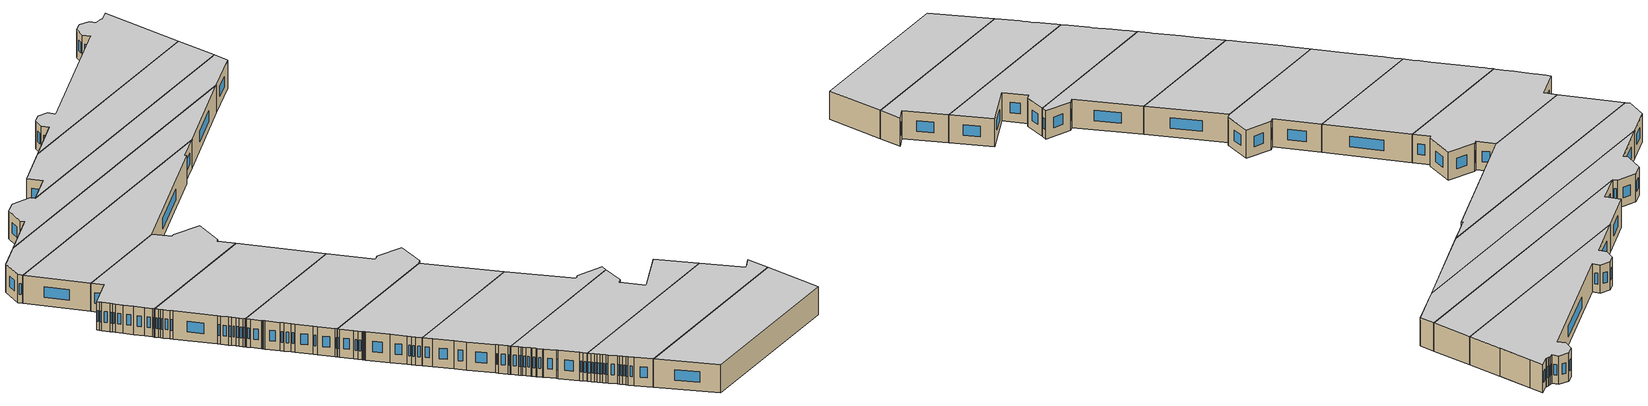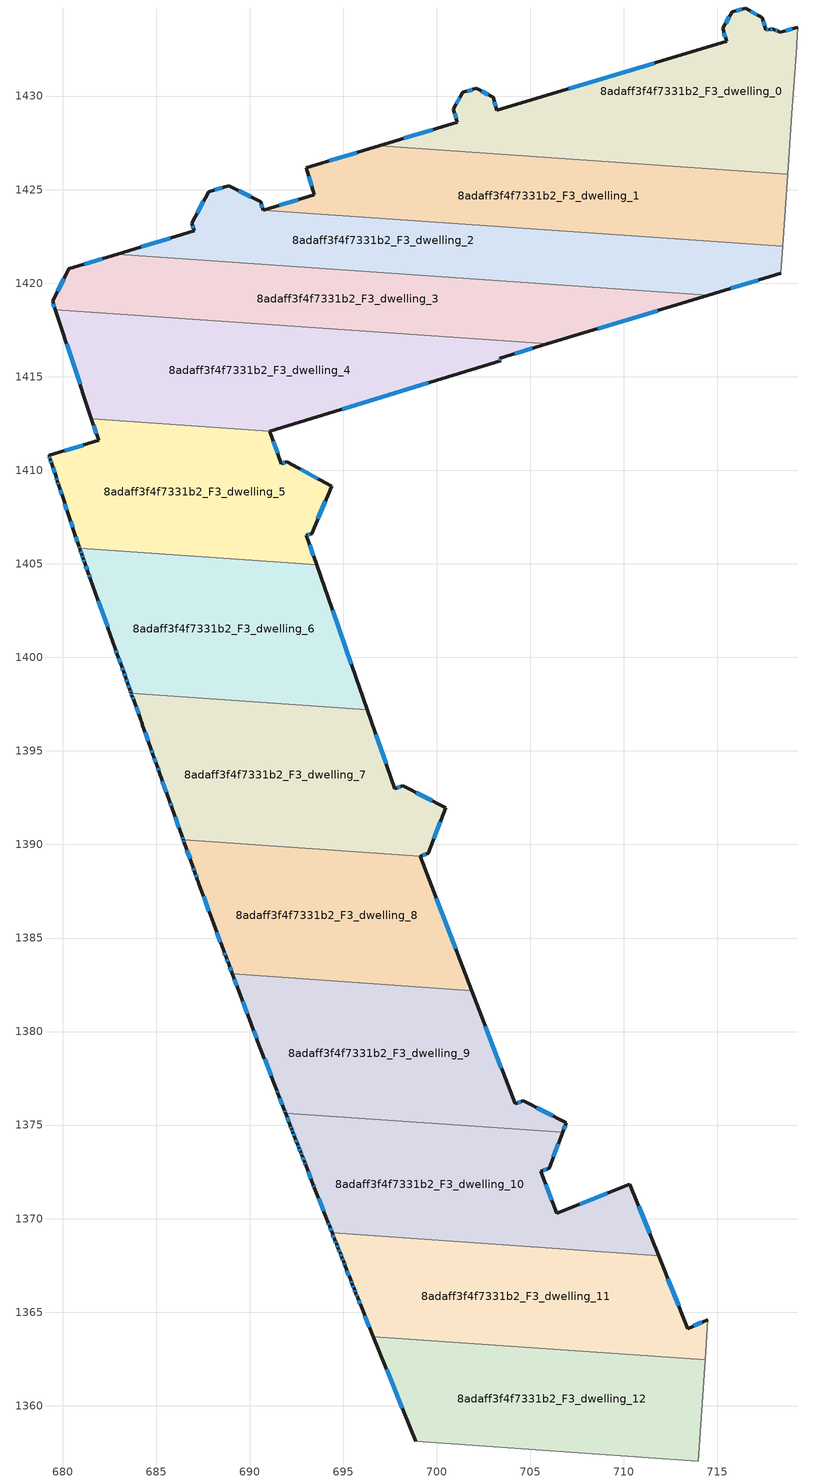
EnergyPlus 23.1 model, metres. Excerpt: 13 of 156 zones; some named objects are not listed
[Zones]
8adaff3f4f7331b2_F3_dwelling_0
 floor to 8adaff3f4f7331b2_F2_dwelling_0 (EU_floor_Construction): 719.31,1433.68 718.76,1425.82 696.94,1427.34 701.1,1428.6 700.89,1429.3 701.4,1430.2 702.12,1430.41 703.03,1429.93 703.21,1429.23 715.49,1432.92 715.28,1433.62 715.79,1434.51 716.52,1434.71 717.39,1434.19 717.58,1433.54 717.8,1433.58 717.99,1433.56 718.04,1433.55 718.27,1433.46 718.36,1433.4 z9
 wall outside (EU_wall_Construction): 719.31,1433.68 718.36,1433.4 718.27,1433.46 718.04,1433.55 717.99,1433.56 717.8,1433.58 717.58,1433.54 717.39,1434.19 716.52,1434.71 715.79,1434.51 715.28,1433.62 715.49,1432.92 703.21,1429.23 703.03,1429.93 702.12,1430.41 701.4,1430.2 700.89,1429.3 701.1,1428.6 696.94,1427.34 z9:12
 wall to 8adaff3f4f7331b2_F3_dwelling_1 (EU_wall_Construction): 696.94,1427.34 718.76,1425.82 z9:12
 wall to 8adaff3f4f7331b2_F3_dwelling_19 (EU_wall_Construction): 718.76,1425.82 718.99,1429.07 z9:12
 wall to 8adaff3f4f7331b2_F3_dwelling_17 (EU_wall_Construction): 719.21,1432.26 719.31,1433.68 z9:12
 wall to 8adaff3f4f7331b2_F3_dwelling_18 (EU_wall_Construction): 718.99,1429.07 719.21,1432.26 z9:12
 window (EU_Window_Construction): 701.9,1430.34 701.63,1430.26 / 702.75,1430.08 702.41,1430.26 / 703.15,1429.45 703.09,1429.71 / 711.64,1431.76 707.06,1430.39 / 715.34,1433.4 715.42,1433.14 / 715.63,1434.23 715.44,1433.9 / 716.29,1434.65 716.02,1434.57 / 717.12,1434.35 716.79,1434.55 / 717.52,1433.75 717.45,1433.99 / 717.73,1433.57 717.65,1433.55 / 717.93,1433.56 717.86,1433.57 / 718.2,1433.49 718.11,1433.52 / 719.01,1433.59 718.66,1433.49 / 699.8,1428.21 698.24,1427.74 / 700.95,1429.08 701.03,1428.82 / 701.24,1429.92 701.05,1429.58 z9.94:11.06
 ceiling to 8adaff3f4f7331b2_F4_dwelling_0 (EU_floor_Construction): 718.76,1425.82 719.31,1433.68 718.36,1433.4 718.27,1433.46 718.04,1433.55 717.99,1433.56 717.8,1433.58 717.58,1433.54 717.39,1434.19 716.52,1434.71 715.79,1434.51 715.28,1433.62 715.49,1432.92 703.21,1429.23 703.03,1429.93 702.12,1430.41 701.4,1430.2 700.89,1429.3 701.1,1428.6 696.94,1427.34 z12
8adaff3f4f7331b2_F3_dwelling_1
 floor to 8adaff3f4f7331b2_F2_dwelling_1 (EU_floor_Construction): 718.76,1425.82 718.49,1421.97 690.72,1423.9 693.46,1424.72 693.03,1426.16 696.94,1427.34 z9
 wall outside (EU_wall_Construction): 696.94,1427.34 693.03,1426.16 693.46,1424.72 690.72,1423.9 z9:12
 wall to 8adaff3f4f7331b2_F3_dwelling_2 (EU_wall_Construction): 690.72,1423.9 718.49,1421.97 z9:12
 wall to 8adaff3f4f7331b2_F3_dwelling_19 (EU_wall_Construction): 718.49,1421.97 718.76,1425.82 z9:12
 window (EU_Window_Construction): 692.6,1424.46 691.58,1424.16 / 693.16,1425.71 693.32,1425.17 / 695.71,1426.97 694.26,1426.53 z9.94:11.06
 ceiling to 8adaff3f4f7331b2_F4_dwelling_1 (EU_floor_Construction): 718.49,1421.97 718.76,1425.82 696.94,1427.34 693.03,1426.16 693.46,1424.72 690.72,1423.9 z12
8adaff3f4f7331b2_F3_dwelling_10
 floor to 8adaff3f4f7331b2_F2_dwelling_10 (EU_floor_Construction): 710.33,1371.85 711.86,1368.02 694.41,1369.23 694.27,1369.59 694.18,1369.83 693.46,1371.66 693.41,1371.8 692.99,1372.87 692.94,1373 692.79,1373.41 692.73,1373.54 692.63,1373.81 692.58,1373.94 692.42,1374.35 692.32,1374.61 692.25,1374.79 692.18,1374.96 691.92,1375.64 706.74,1374.61 706.01,1372.7 705.57,1372.54 706.42,1370.29 z9
 wall outside (EU_wall_Construction): 691.92,1375.64 692.18,1374.96 692.25,1374.79 692.32,1374.61 692.42,1374.35 692.58,1373.94 692.63,1373.81 692.73,1373.54 692.79,1373.41 692.94,1373 692.99,1372.87 693.41,1371.8 693.46,1371.66 694.18,1369.83 694.27,1369.59 694.41,1369.23 / 711.86,1368.02 710.33,1371.85 706.42,1370.29 705.57,1372.54 706.01,1372.7 706.74,1374.61 z9:12
 wall to 8adaff3f4f7331b2_F3_dwelling_9 (EU_wall_Construction): 706.74,1374.61 691.92,1375.64 z9:12
 wall to 8adaff3f4f7331b2_F3_dwelling_11 (EU_wall_Construction): 694.41,1369.23 711.86,1368.02 z9:12
 window (EU_Window_Construction): 693.43,1371.76 693.45,1371.71 / 693.12,1372.53 693.28,1372.13 / 692.96,1372.96 692.98,1372.91 / 692.83,1373.28 692.89,1373.13 / 692.75,1373.5 692.77,1373.45 / 692.66,1373.73 692.7,1373.63 / 692.59,1373.9 692.61,1373.85 / 692.47,1374.22 692.53,1374.07 / 692.35,1374.53 692.39,1374.43 / 692.27,1374.73 692.3,1374.67 / 692.2,1374.91 692.23,1374.84 / 692,1375.43 692.1,1375.17 / 706.24,1373.3 706.51,1374.01 / 705.71,1372.59 705.87,1372.65 / 706.16,1371 705.84,1371.83 / 709.11,1371.36 707.65,1370.78 / 711.38,1369.22 710.81,1370.65 / 694.31,1369.48 694.37,1369.35 / 694.21,1369.76 694.24,1369.67 / 693.69,1371.09 693.95,1370.41 z9.94:11.06
 ceiling to 8adaff3f4f7331b2_F4_dwelling_10 (EU_floor_Construction): 711.86,1368.02 710.33,1371.85 706.42,1370.29 705.57,1372.54 706.01,1372.7 706.74,1374.61 691.92,1375.64 692.18,1374.96 692.25,1374.79 692.32,1374.61 692.42,1374.35 692.58,1373.94 692.63,1373.81 692.73,1373.54 692.79,1373.41 692.94,1373 692.99,1372.87 693.41,1371.8 693.46,1371.66 694.18,1369.83 694.27,1369.59 694.41,1369.23 z12
8adaff3f4f7331b2_F3_dwelling_11
 floor to 8adaff3f4f7331b2_F2_dwelling_11 (EU_floor_Construction): 711.86,1368.02 713.41,1364.12 714.49,1364.6 714.34,1362.46 696.61,1363.7 695.96,1365.31 695.77,1365.78 695.68,1366.01 695.58,1366.26 695.49,1366.5 695.4,1366.74 695.11,1367.45 695.02,1367.69 694.93,1367.93 694.83,1368.17 694.74,1368.4 694.65,1368.64 694.55,1368.88 694.41,1369.23 z9
 wall outside (EU_wall_Construction): 694.41,1369.23 694.55,1368.88 694.65,1368.64 694.74,1368.4 694.83,1368.17 694.93,1367.93 695.02,1367.69 695.11,1367.45 695.4,1366.74 695.49,1366.5 695.58,1366.26 695.68,1366.01 695.77,1365.78 695.96,1365.31 696.61,1363.7 / 714.49,1364.6 713.41,1364.12 711.86,1368.02 z9:12
 wall to 8adaff3f4f7331b2_F3_dwelling_12 (EU_wall_Construction): 696.61,1363.7 714.34,1362.46 z9:12
 wall to 8adaff3f4f7331b2_F3_dwelling_13 (EU_wall_Construction): 714.34,1362.46 714.49,1364.6 z9:12
 window (EU_Window_Construction): 695.61,1366.18 695.65,1366.09 / 695.52,1366.42 695.55,1366.33 / 695.42,1366.66 695.46,1366.57 / 695.2,1367.23 695.31,1366.96 / 695.05,1367.61 695.08,1367.52 / 694.95,1367.85 694.99,1367.76 / 694.86,1368.09 694.9,1368 / 694.77,1368.33 694.8,1368.24 / 694.67,1368.57 694.71,1368.48 / 694.58,1368.8 694.62,1368.71 / 694.45,1369.12 694.51,1368.99 / 712.93,1365.34 712.35,1366.8 / 714.16,1364.45 713.75,1364.27 / 696.16,1364.8 696.4,1364.2 / 695.83,1365.64 695.9,1365.46 / 695.71,1365.94 695.74,1365.86 z9.94:11.06
 ceiling to 8adaff3f4f7331b2_F4_dwelling_11 (EU_floor_Construction): 714.34,1362.46 714.49,1364.6 713.41,1364.12 711.86,1368.02 694.41,1369.23 694.55,1368.88 694.65,1368.64 694.74,1368.4 694.83,1368.17 694.93,1367.93 695.02,1367.69 695.11,1367.45 695.4,1366.74 695.49,1366.5 695.58,1366.26 695.68,1366.01 695.77,1365.78 695.96,1365.31 696.61,1363.7 z12
8adaff3f4f7331b2_F3_dwelling_12
 floor to 8adaff3f4f7331b2_F2_dwelling_12 (EU_floor_Construction): 714.34,1362.46 713.97,1357.05 698.87,1358.1 696.61,1363.7 z9
 wall outside (EU_wall_Construction): 696.61,1363.7 698.87,1358.1 z9:12
 wall to 8adaff3f4f7331b2_F3_dwelling_13 (EU_wall_Construction): 698.87,1358.1 713.97,1357.05 714.34,1362.46 z9:12
 window (EU_Window_Construction): 697.32,1361.94 698.16,1359.85 z9.94:11.06
 ceiling to 8adaff3f4f7331b2_F4_dwelling_12 (EU_floor_Construction): 713.97,1357.05 714.34,1362.46 696.61,1363.7 698.87,1358.1 z12
8adaff3f4f7331b2_F3_dwelling_2
 floor to 8adaff3f4f7331b2_F2_dwelling_2 (EU_floor_Construction): 718.49,1421.97 718.39,1420.52 714.51,1419.35 682.93,1421.55 687.04,1422.79 686.92,1423.21 687.81,1424.9 688.88,1425.21 690.59,1424.36 690.72,1423.9 z9
 wall outside (EU_wall_Construction): 690.72,1423.9 690.59,1424.36 688.88,1425.21 687.81,1424.9 686.92,1423.21 687.04,1422.79 682.93,1421.55 / 714.51,1419.35 718.39,1420.52 z9:12
 wall to 8adaff3f4f7331b2_F3_dwelling_3 (EU_wall_Construction): 682.93,1421.55 714.51,1419.35 z9:12
 wall to 8adaff3f4f7331b2_F3_dwelling_19 (EU_wall_Construction): 718.39,1420.52 718.49,1421.97 z9:12
 window (EU_Window_Construction): 690.68,1424.04 690.63,1424.21 / 715.72,1419.72 717.17,1420.15 / 685.75,1422.4 684.22,1421.94 / 686.95,1423.08 687,1422.92 / 687.53,1424.37 687.2,1423.74 / 688.55,1425.11 688.15,1424.99 / 690.05,1424.62 689.42,1424.94 z9.94:11.06
 ceiling to 8adaff3f4f7331b2_F4_dwelling_2 (EU_floor_Construction): 718.39,1420.52 718.49,1421.97 690.72,1423.9 690.59,1424.36 688.88,1425.21 687.81,1424.9 686.92,1423.21 687.04,1422.79 682.93,1421.55 714.51,1419.35 z12
8adaff3f4f7331b2_F3_dwelling_3
 floor to 8adaff3f4f7331b2_F2_dwelling_3 (EU_floor_Construction): 714.51,1419.35 705.9,1416.75 679.62,1418.58 679.47,1419.04 680.35,1420.77 682.93,1421.55 z9
 wall outside (EU_wall_Construction): 705.9,1416.75 714.51,1419.35 / 682.93,1421.55 680.35,1420.77 679.47,1419.04 679.62,1418.58 z9:12
 wall to 8adaff3f4f7331b2_F3_dwelling_4 (EU_wall_Construction): 679.62,1418.58 705.9,1416.75 z9:12
 window (EU_Window_Construction): 708.6,1417.57 711.81,1418.53 / 679.51,1418.89 679.57,1418.73 / 680.07,1420.23 679.74,1419.58 / 682.12,1421.31 681.16,1421.01 z9.94:11.06
 ceiling to 8adaff3f4f7331b2_F4_dwelling_3 (EU_floor_Construction): 714.51,1419.35 682.93,1421.55 680.35,1420.77 679.47,1419.04 679.62,1418.58 705.9,1416.75 z12
8adaff3f4f7331b2_F3_dwelling_4
 floor to 8adaff3f4f7331b2_F2_dwelling_4 (EU_floor_Construction): 705.9,1416.75 703.38,1415.99 703.42,1415.84 691.07,1412.1 681.55,1412.76 679.62,1418.58 z9
 wall outside (EU_wall_Construction): 691.07,1412.1 703.42,1415.84 703.38,1415.99 705.9,1416.75 / 679.62,1418.58 681.55,1412.76 z9:12
 wall to 8adaff3f4f7331b2_F3_dwelling_5 (EU_wall_Construction): 681.55,1412.76 691.07,1412.1 z9:12
 window (EU_Window_Construction): 703.41,1415.89 703.39,1415.94 / 694.94,1413.27 699.55,1414.67 / 680.22,1416.76 680.94,1414.59 / 704.17,1416.23 705.11,1416.51 z9.94:11.06
 ceiling to 8adaff3f4f7331b2_F4_dwelling_4 (EU_floor_Construction): 703.42,1415.84 703.38,1415.99 705.9,1416.75 679.62,1418.58 681.55,1412.76 691.07,1412.1 z12
8adaff3f4f7331b2_F3_dwelling_5
 floor to 8adaff3f4f7331b2_F2_dwelling_5 (EU_floor_Construction): 691.97,1410.45 694.39,1409.15 693.31,1406.62 693.03,1406.52 693.59,1404.94 680.92,1405.82 680.87,1405.96 680.64,1406.65 680.33,1407.57 680.03,1408.5 679.8,1409.19 679.73,1409.42 679.65,1409.65 679.43,1410.34 679.35,1410.57 679.28,1410.8 681.94,1411.6 681.55,1412.76 691.07,1412.1 691.69,1410.36 z9
 wall outside (EU_wall_Construction): 681.55,1412.76 681.94,1411.6 679.28,1410.8 679.35,1410.57 679.43,1410.34 679.65,1409.65 679.73,1409.42 679.8,1409.19 680.03,1408.5 680.33,1407.57 680.64,1406.65 680.87,1405.96 680.92,1405.82 / 693.59,1404.94 693.03,1406.52 693.31,1406.62 694.39,1409.15 691.97,1410.45 691.69,1410.36 691.07,1412.1 z9:12
 wall to 8adaff3f4f7331b2_F3_dwelling_6 (EU_wall_Construction): 680.92,1405.82 693.59,1404.94 z9:12
 window (EU_Window_Construction): 680.12,1408.21 680.24,1407.86 / 679.87,1408.97 679.96,1408.71 / 679.75,1409.35 679.78,1409.26 / 679.68,1409.58 679.7,1409.49 / 679.5,1410.12 679.58,1409.87 / 679.38,1410.5 679.4,1410.41 / 679.3,1410.73 679.33,1410.64 / 681.1,1411.35 680.11,1411.05 / 681.67,1412.4 681.81,1411.96 / 691.5,1410.9 691.27,1411.55 / 691.89,1410.42 691.78,1410.39 / 693.63,1409.56 692.73,1410.04 / 693.65,1407.41 694.05,1408.35 / 693.12,1406.55 693.22,1406.59 / 693.41,1405.43 693.21,1406.03 / 680.89,1405.92 680.91,1405.87 / 680.71,1406.44 680.8,1406.18 / 680.43,1407.28 680.54,1406.94 z9.94:11.06
 ceiling to 8adaff3f4f7331b2_F4_dwelling_5 (EU_floor_Construction): 693.59,1404.94 693.03,1406.52 693.31,1406.62 694.39,1409.15 691.97,1410.45 691.69,1410.36 691.07,1412.1 681.55,1412.76 681.94,1411.6 679.28,1410.8 679.35,1410.57 679.43,1410.34 679.65,1409.65 679.73,1409.42 679.8,1409.19 680.03,1408.5 680.33,1407.57 680.64,1406.65 680.87,1405.96 680.92,1405.82 z12
8adaff3f4f7331b2_F3_dwelling_6
 floor to 8adaff3f4f7331b2_F2_dwelling_6 (EU_floor_Construction): 693.59,1404.94 696.29,1397.21 683.67,1398.09 683.6,1398.29 683.49,1398.6 683.38,1398.91 683.27,1399.22 683.16,1399.53 682.93,1400.15 682.82,1400.46 681.49,1404.2 681.38,1404.51 681.19,1405.05 681.11,1405.28 681.03,1405.5 680.95,1405.73 680.92,1405.82 z9
 wall outside (EU_wall_Construction): 680.92,1405.82 680.95,1405.73 681.03,1405.5 681.11,1405.28 681.19,1405.05 681.38,1404.51 681.49,1404.2 682.82,1400.46 682.93,1400.15 683.16,1399.53 683.27,1399.22 683.38,1398.91 683.49,1398.6 683.6,1398.29 683.67,1398.09 / 696.29,1397.21 693.59,1404.94 z9:12
 wall to 8adaff3f4f7331b2_F3_dwelling_7 (EU_wall_Construction): 683.67,1398.09 696.29,1397.21 z9:12
 window (EU_Window_Construction): 683.3,1399.12 683.34,1399 / 683.19,1399.43 683.23,1399.32 / 683,1399.96 683.09,1399.72 / 682.86,1400.37 682.9,1400.25 / 681.91,1403.03 682.41,1401.63 / 681.42,1404.41 681.46,1404.29 / 681.25,1404.88 681.32,1404.68 / 681.14,1405.2 681.17,1405.12 / 681.06,1405.43 681.09,1405.35 / 680.98,1405.66 681.01,1405.58 / 695.44,1399.63 694.43,1402.52 / 683.62,1398.22 683.65,1398.15 / 683.52,1398.5 683.57,1398.38 / 683.41,1398.81 683.45,1398.69 z9.94:11.06
 ceiling to 8adaff3f4f7331b2_F4_dwelling_6 (EU_floor_Construction): 696.29,1397.21 693.59,1404.94 680.92,1405.82 680.95,1405.73 681.03,1405.5 681.11,1405.28 681.19,1405.05 681.38,1404.51 681.49,1404.2 682.82,1400.46 682.93,1400.15 683.16,1399.53 683.27,1399.22 683.38,1398.91 683.49,1398.6 683.6,1398.29 683.67,1398.09 z12
8adaff3f4f7331b2_F3_dwelling_7
 floor to 8adaff3f4f7331b2_F2_dwelling_7 (EU_floor_Construction): 696.29,1397.21 697.77,1392.99 698.18,1393.14 700.48,1391.96 699.56,1389.54 699.12,1389.37 686.45,1390.25 686.4,1390.41 685.84,1391.98 685.73,1392.29 685.17,1393.87 685.06,1394.18 684.83,1394.81 684.72,1395.13 684.27,1396.4 684.25,1396.45 684.23,1396.53 684.21,1396.57 684.2,1396.61 684.19,1396.63 684.17,1396.67 683.82,1397.66 683.71,1397.97 683.67,1398.09 z9
 wall outside (EU_wall_Construction): 683.67,1398.09 683.71,1397.97 683.82,1397.66 684.17,1396.67 684.19,1396.63 684.2,1396.61 684.21,1396.57 684.23,1396.53 684.25,1396.45 684.27,1396.4 684.72,1395.13 684.83,1394.81 685.06,1394.18 685.17,1393.87 685.73,1392.29 685.84,1391.98 686.4,1390.41 686.45,1390.25 / 699.12,1389.37 699.56,1389.54 700.48,1391.96 698.18,1393.14 697.77,1392.99 696.29,1397.21 z9:12
 wall to 8adaff3f4f7331b2_F3_dwelling_8 (EU_wall_Construction): 686.45,1390.25 699.12,1389.37 z9:12
 window (EU_Window_Construction): 685.76,1392.2 685.8,1392.08 / 685.34,1393.38 685.55,1392.79 / 685.09,1394.09 685.13,1393.97 / 684.9,1394.62 684.99,1394.38 / 684.76,1395.03 684.8,1394.91 / 684.41,1396 684.58,1395.53 / 683.93,1397.35 684.06,1396.98 / 683.75,1397.88 683.79,1397.76 / 683.68,1398.05 683.7,1398.01 / 697.3,1394.31 696.75,1395.89 / 698.05,1393.09 697.9,1393.04 / 699.76,1392.33 698.9,1392.77 / 699.85,1390.3 700.19,1391.2 / 699.26,1389.42 699.42,1389.49 / 686.42,1390.36 686.44,1390.3 / 686.01,1391.49 686.22,1390.9 z9.94:11.06
 ceiling to 8adaff3f4f7331b2_F4_dwelling_7 (EU_floor_Construction): 699.56,1389.54 700.48,1391.96 698.18,1393.14 697.77,1392.99 696.29,1397.21 683.67,1398.09 683.71,1397.97 683.82,1397.66 684.17,1396.67 684.19,1396.63 684.2,1396.61 684.21,1396.57 684.23,1396.53 684.25,1396.45 684.27,1396.4 684.72,1395.13 684.83,1394.81 685.06,1394.18 685.17,1393.87 685.73,1392.29 685.84,1391.98 686.4,1390.41 686.45,1390.25 699.12,1389.37 z12
8adaff3f4f7331b2_F3_dwelling_8
 floor to 8adaff3f4f7331b2_F2_dwelling_8 (EU_floor_Construction): 699.12,1389.37 701.87,1382.18 689.07,1383.08 688.87,1383.61 688.74,1383.97 688.6,1384.33 688.07,1385.77 687.29,1387.89 687.28,1387.93 687.27,1387.97 687.25,1388.02 687.23,1388.07 687.21,1388.11 687.07,1388.52 686.96,1388.83 686.51,1390.09 686.45,1390.25 z9
 wall outside (EU_wall_Construction): 686.45,1390.25 686.51,1390.09 686.96,1388.83 687.07,1388.52 687.21,1388.11 687.23,1388.07 687.25,1388.02 687.27,1387.97 687.28,1387.93 687.29,1387.89 688.07,1385.77 688.6,1384.33 688.74,1383.97 688.87,1383.61 689.07,1383.08 / 701.87,1382.18 699.12,1389.37 z9:12
 wall to 8adaff3f4f7331b2_F3_dwelling_9 (EU_wall_Construction): 689.07,1383.08 701.87,1382.18 z9:12
 window (EU_Window_Construction): 688.24,1385.32 688.44,1384.78 / 687.54,1387.23 687.83,1386.44 / 687.11,1388.39 687.17,1388.24 / 686.99,1388.73 687.03,1388.62 / 686.65,1389.7 686.82,1389.23 / 686.47,1390.2 686.49,1390.14 / 701.01,1384.44 699.98,1387.12 / 688.93,1383.44 689.01,1383.24 / 688.78,1383.86 688.83,1383.72 / 688.65,1384.22 688.7,1384.08 z9.94:11.06
 ceiling to 8adaff3f4f7331b2_F4_dwelling_8 (EU_floor_Construction): 701.87,1382.18 699.12,1389.37 686.45,1390.25 686.51,1390.09 686.96,1388.83 687.07,1388.52 687.21,1388.11 687.23,1388.07 687.25,1388.02 687.27,1387.97 687.28,1387.93 687.29,1387.89 688.07,1385.77 688.6,1384.33 688.74,1383.97 688.87,1383.61 689.07,1383.08 z12
8adaff3f4f7331b2_F3_dwelling_9
 floor to 8adaff3f4f7331b2_F2_dwelling_9 (EU_floor_Construction): 701.87,1382.18 704.19,1376.14 704.63,1376.31 706.94,1375.13 706.74,1374.61 691.92,1375.64 691.91,1375.65 691.85,1375.83 691.51,1376.7 691.44,1376.87 690.5,1379.31 690.09,1380.38 689.41,1382.18 689.07,1383.08 z9
 wall outside (EU_wall_Construction): 689.07,1383.08 689.41,1382.18 690.09,1380.38 690.5,1379.31 691.44,1376.87 691.51,1376.7 691.85,1375.83 691.91,1375.65 691.92,1375.64 / 706.74,1374.61 706.94,1375.13 704.63,1376.31 704.19,1376.14 701.87,1382.18 z9:12
 window (EU_Window_Construction): 691.46,1376.81 691.49,1376.75 / 690.8,1378.54 691.15,1377.63 / 690.22,1380.05 690.37,1379.64 / 689.62,1381.61 689.88,1380.94 / 689.18,1382.79 689.3,1382.46 / 703.46,1378.04 702.6,1380.29 / 704.49,1376.26 704.33,1376.19 / 706.21,1375.5 705.35,1375.94 / 706.8,1374.77 706.87,1374.97 / 691.87,1375.77 691.89,1375.71 / 691.62,1376.42 691.74,1376.1 z9.94:11.06
 ceiling to 8adaff3f4f7331b2_F4_dwelling_9 (EU_floor_Construction): 706.74,1374.61 706.94,1375.13 704.63,1376.31 704.19,1376.14 701.87,1382.18 689.07,1383.08 689.41,1382.18 690.09,1380.38 690.5,1379.31 691.44,1376.87 691.51,1376.7 691.85,1375.83 691.91,1375.65 691.92,1375.64 z12
[Building]
EU S2 Campaign: North Axis=0; Terrain=City; Solar Distribution=FullExterior
[Site:Location]
Vienna: Latitude=48; Longitude=16.5; Time Zone=1; Elevation=183
[SizingPeriod:WeatherFileDays]
AnnualSizingPeriod: Begin Month=1; Begin Day of Month=1; End Month=12; End Day of Month=31; Day of Week for Start Day=Monday; Use Weather File Daylight Saving Period=No; Use Weather File Rain and Snow Indicators=No
[MATERIAL]
EU_InternalMass_Material: Roughness=MediumRough; Thickness=0.1; Conductivity=1; Density=1800; Specific Heat=900; Thermal Absorptance=0.9; Solar Absorptance=0.7; Visible Absorptance=0.7
[MATERIAL:NOMASS] Roughness=MediumRough; Thermal Absorptance=0.9; Solar Absorptance=0.7; Visible Absorptance=0.7
Name | Thermal Resistance
EU_wall_NoMass | 0.914258
EU_floor_NoMass | 1.09711
[WINDOWMATERIAL:SIMPLEGLAZINGSYSTEM]
EU_Window_SimpleGlazing: UFactor=2.09642; Solar Heat Gain Coefficient=0.65; Visible Transmittance=0.65
[CONSTRUCTION]
EU_wall_Construction: EU_wall_NoMass
EU_floor_Construction: EU_floor_NoMass
EU_Window_Construction: EU_Window_SimpleGlazing
EU_InternalMass_Construction: EU_InternalMass_Material
[ZONE] Type=1; Multiplier=1; Ceiling Height=autocalculate; Floor Area=autocalculate; Part of Total Floor Area=Yes
Name | Volume
8adaff3f4f7331b2_F3_dwelling_0 | 286.055
8adaff3f4f7331b2_F3_dwelling_1 | 290.933
8adaff3f4f7331b2_F3_dwelling_10 | 286.036
8adaff3f4f7331b2_F3_dwelling_11 | 286.045
8adaff3f4f7331b2_F3_dwelling_12 | 267.985
8adaff3f4f7331b2_F3_dwelling_2 | 281.104
8adaff3f4f7331b2_F3_dwelling_3 | 286.068
8adaff3f4f7331b2_F3_dwelling_4 | 307.83
8adaff3f4f7331b2_F3_dwelling_5 | 264.242
8adaff3f4f7331b2_F3_dwelling_6 | 286.013
8adaff3f4f7331b2_F3_dwelling_7 | 304.587
8adaff3f4f7331b2_F3_dwelling_8 | 267.466
8adaff3f4f7331b2_F3_dwelling_9 | 286.03
[INTERNALMASS] Construction=EU_InternalMass_Construction
Name | Zone or ZoneList | Surface Area
8adaff3f4f7331b2_F3_dwelling_0_EU_InternalMass | 8adaff3f4f7331b2_F3_dwelling_0 | 95.3512
8adaff3f4f7331b2_F3_dwelling_1_EU_InternalMass | 8adaff3f4f7331b2_F3_dwelling_1 | 96.978
8adaff3f4f7331b2_F3_dwelling_2_EU_InternalMass | 8adaff3f4f7331b2_F3_dwelling_2 | 93.701
8adaff3f4f7331b2_F3_dwelling_3_EU_InternalMass | 8adaff3f4f7331b2_F3_dwelling_3 | 95.3557
8adaff3f4f7331b2_F3_dwelling_4_EU_InternalMass | 8adaff3f4f7331b2_F3_dwelling_4 | 102.61
8adaff3f4f7331b2_F3_dwelling_5_EU_InternalMass | 8adaff3f4f7331b2_F3_dwelling_5 | 88.0809
8adaff3f4f7331b2_F3_dwelling_6_EU_InternalMass | 8adaff3f4f7331b2_F3_dwelling_6 | 95.3409
8adaff3f4f7331b2_F3_dwelling_7_EU_InternalMass | 8adaff3f4f7331b2_F3_dwelling_7 | 101.53
8adaff3f4f7331b2_F3_dwelling_8_EU_InternalMass | 8adaff3f4f7331b2_F3_dwelling_8 | 89.1552
8adaff3f4f7331b2_F3_dwelling_9_EU_InternalMass | 8adaff3f4f7331b2_F3_dwelling_9 | 95.3439
8adaff3f4f7331b2_F3_dwelling_10_EU_InternalMass | 8adaff3f4f7331b2_F3_dwelling_10 | 95.3453
8adaff3f4f7331b2_F3_dwelling_11_EU_InternalMass | 8adaff3f4f7331b2_F3_dwelling_11 | 95.3489
8adaff3f4f7331b2_F3_dwelling_12_EU_InternalMass | 8adaff3f4f7331b2_F3_dwelling_12 | 89.3286
[OTHEREQUIPMENT] Fuel Type=Electricity; Design Level Calculation Method=Watts/Area; Power per Zone Floor Area=1; Fraction Latent=0; Fraction Radiant=0; Fraction Lost=0; Carbon Dioxide Generation Rate=0; EndUse Subcategory=EU_Step8_InternalGains
Name | Zone or ZoneList or Space or SpaceList | Schedule
EU_Step8_InternalGain_8adaff3f4f7331b2_F3_dwelling_0_f000 | 8adaff3f4f7331b2_F3_dwelling_0 | EU_Step8_GainSchedule_8adaff3f4f7331b2_F3_dwelling_0_f000
EU_Step8_InternalGain_8adaff3f4f7331b2_F3_dwelling_1_f000 | 8adaff3f4f7331b2_F3_dwelling_1 | EU_Step8_GainSchedule_8adaff3f4f7331b2_F3_dwelling_1_f000
EU_Step8_InternalGain_8adaff3f4f7331b2_F3_dwelling_2_f000 | 8adaff3f4f7331b2_F3_dwelling_2 | EU_Step8_GainSchedule_8adaff3f4f7331b2_F3_dwelling_2_f000
EU_Step8_InternalGain_8adaff3f4f7331b2_F3_dwelling_3_f000 | 8adaff3f4f7331b2_F3_dwelling_3 | EU_Step8_GainSchedule_8adaff3f4f7331b2_F3_dwelling_3_f000
EU_Step8_InternalGain_8adaff3f4f7331b2_F3_dwelling_4_f000 | 8adaff3f4f7331b2_F3_dwelling_4 | EU_Step8_GainSchedule_8adaff3f4f7331b2_F3_dwelling_4_f000
EU_Step8_InternalGain_8adaff3f4f7331b2_F3_dwelling_5_f000 | 8adaff3f4f7331b2_F3_dwelling_5 | EU_Step8_GainSchedule_8adaff3f4f7331b2_F3_dwelling_5_f000
EU_Step8_InternalGain_8adaff3f4f7331b2_F3_dwelling_6_f000 | 8adaff3f4f7331b2_F3_dwelling_6 | EU_Step8_GainSchedule_8adaff3f4f7331b2_F3_dwelling_6_f000
EU_Step8_InternalGain_8adaff3f4f7331b2_F3_dwelling_7_f000 | 8adaff3f4f7331b2_F3_dwelling_7 | EU_Step8_GainSchedule_8adaff3f4f7331b2_F3_dwelling_7_f000
EU_Step8_InternalGain_8adaff3f4f7331b2_F3_dwelling_8_f000 | 8adaff3f4f7331b2_F3_dwelling_8 | EU_Step8_GainSchedule_8adaff3f4f7331b2_F3_dwelling_8_f000
EU_Step8_InternalGain_8adaff3f4f7331b2_F3_dwelling_9_f000 | 8adaff3f4f7331b2_F3_dwelling_9 | EU_Step8_GainSchedule_8adaff3f4f7331b2_F3_dwelling_9_f000
EU_Step8_InternalGain_8adaff3f4f7331b2_F3_dwelling_10_f000 | 8adaff3f4f7331b2_F3_dwelling_10 | EU_Step8_GainSchedule_8adaff3f4f7331b2_F3_dwelling_10_f000
EU_Step8_InternalGain_8adaff3f4f7331b2_F3_dwelling_11_f000 | 8adaff3f4f7331b2_F3_dwelling_11 | EU_Step8_GainSchedule_8adaff3f4f7331b2_F3_dwelling_11_f000
EU_Step8_InternalGain_8adaff3f4f7331b2_F3_dwelling_12_f000 | 8adaff3f4f7331b2_F3_dwelling_12 | EU_Step8_GainSchedule_8adaff3f4f7331b2_F3_dwelling_12_f000
[ZONEVENTILATION:DESIGNFLOWRATE] Schedule=EU_AlwaysOn; Design Flow Rate Calculation Method=AirChanges/Hour; Air Changes per Hour=0.546891; Ventilation Type=Natural; Fan Pressure Rise=0; Fan Total Efficiency=1; Constant Term Coefficient=1; Temperature Term Coefficient=0; Velocity Term Coefficient=0; Velocity Squared Term Coefficient=0; Minimum Indoor Temperature=-100; Maximum Indoor Temperature=100; Delta Temperature=-100; Minimum Outdoor Temperature=-100; Maximum Outdoor Temperature=100; Maximum Wind Speed=40
Name | Zone or ZoneList or Space or SpaceList
EU_ConstantAir_8adaff3f4f7331b2_F3_dwelling_0 | 8adaff3f4f7331b2_F3_dwelling_0
EU_ConstantAir_8adaff3f4f7331b2_F3_dwelling_1 | 8adaff3f4f7331b2_F3_dwelling_1
EU_ConstantAir_8adaff3f4f7331b2_F3_dwelling_2 | 8adaff3f4f7331b2_F3_dwelling_2
EU_ConstantAir_8adaff3f4f7331b2_F3_dwelling_3 | 8adaff3f4f7331b2_F3_dwelling_3
EU_ConstantAir_8adaff3f4f7331b2_F3_dwelling_4 | 8adaff3f4f7331b2_F3_dwelling_4
EU_ConstantAir_8adaff3f4f7331b2_F3_dwelling_5 | 8adaff3f4f7331b2_F3_dwelling_5
EU_ConstantAir_8adaff3f4f7331b2_F3_dwelling_6 | 8adaff3f4f7331b2_F3_dwelling_6
EU_ConstantAir_8adaff3f4f7331b2_F3_dwelling_7 | 8adaff3f4f7331b2_F3_dwelling_7
EU_ConstantAir_8adaff3f4f7331b2_F3_dwelling_8 | 8adaff3f4f7331b2_F3_dwelling_8
EU_ConstantAir_8adaff3f4f7331b2_F3_dwelling_9 | 8adaff3f4f7331b2_F3_dwelling_9
EU_ConstantAir_8adaff3f4f7331b2_F3_dwelling_10 | 8adaff3f4f7331b2_F3_dwelling_10
EU_ConstantAir_8adaff3f4f7331b2_F3_dwelling_11 | 8adaff3f4f7331b2_F3_dwelling_11
EU_ConstantAir_8adaff3f4f7331b2_F3_dwelling_12 | 8adaff3f4f7331b2_F3_dwelling_12
[HVACTEMPLATE:ZONE:IDEALLOADSAIRSYSTEM] System Availability Schedule=EU_AlwaysOn; Maximum Heating Supply Air Temperature=50; Minimum Cooling Supply Air Temperature=13; Maximum Heating Supply Air Humidity Ratio=0.0156; Minimum Cooling Supply Air Humidity Ratio=0.0077; Heating Limit=NoLimit; Cooling Limit=NoLimit; Heating Availability Schedule=EU_AlwaysOn; Cooling Availability Schedule=EU_CoolingOff; Dehumidification Control Type=ConstantSensibleHeatRatio; Cooling Sensible Heat Ratio=0.7; Dehumidification Setpoint=60; Humidification Control Type=None; Humidification Setpoint=30; Outdoor Air Method=None; Outdoor Air Flow Rate per Person=0.00944; Outdoor Air Flow Rate per Zone Floor Area=0; Outdoor Air Flow Rate per Zone=0; Demand Controlled Ventilation Type=None; Outdoor Air Economizer Type=NoEconomizer; Heat Recovery Type=None; Sensible Heat Recovery Effectiveness=0.7; Latent Heat Recovery Effectiveness=0.65
Name | Template Thermostat
8adaff3f4f7331b2_F3_dwelling_0 | EU_HeatOnly_8adaff3f4f7331b2_F3_dwelling_0
8adaff3f4f7331b2_F3_dwelling_1 | EU_HeatOnly_8adaff3f4f7331b2_F3_dwelling_1
8adaff3f4f7331b2_F3_dwelling_2 | EU_HeatOnly_8adaff3f4f7331b2_F3_dwelling_2
8adaff3f4f7331b2_F3_dwelling_3 | EU_HeatOnly_8adaff3f4f7331b2_F3_dwelling_3
8adaff3f4f7331b2_F3_dwelling_4 | EU_HeatOnly_8adaff3f4f7331b2_F3_dwelling_4
8adaff3f4f7331b2_F3_dwelling_5 | EU_HeatOnly_8adaff3f4f7331b2_F3_dwelling_5
8adaff3f4f7331b2_F3_dwelling_6 | EU_HeatOnly_8adaff3f4f7331b2_F3_dwelling_6
8adaff3f4f7331b2_F3_dwelling_7 | EU_HeatOnly_8adaff3f4f7331b2_F3_dwelling_7
8adaff3f4f7331b2_F3_dwelling_8 | EU_HeatOnly_8adaff3f4f7331b2_F3_dwelling_8
8adaff3f4f7331b2_F3_dwelling_9 | EU_HeatOnly_8adaff3f4f7331b2_F3_dwelling_9
8adaff3f4f7331b2_F3_dwelling_10 | EU_HeatOnly_8adaff3f4f7331b2_F3_dwelling_10
8adaff3f4f7331b2_F3_dwelling_11 | EU_HeatOnly_8adaff3f4f7331b2_F3_dwelling_11
8adaff3f4f7331b2_F3_dwelling_12 | EU_HeatOnly_8adaff3f4f7331b2_F3_dwelling_12
[SIZING:ZONE] Zone Cooling Design Supply Air Temperature Input Method=SupplyAirTemperature; Zone Cooling Design Supply Air Temperature=13; Zone Heating Design Supply Air Temperature Input Method=SupplyAirTemperature; Zone Heating Design Supply Air Temperature=50; Zone Cooling Design Supply Air Humidity Ratio=0.008; Zone Heating Design Supply Air Humidity Ratio=0.008; Cooling Design Air Flow Method=DesignDay; Cooling Design Air Flow Rate=0; Cooling Minimum Air Flow per Zone Floor Area=0.000762; Cooling Minimum Air Flow=0; Cooling Minimum Air Flow Fraction=0.2; Heating Design Air Flow Method=DesignDay; Heating Design Air Flow Rate=0; Heating Maximum Air Flow per Zone Floor Area=0.002032; Heating Maximum Air Flow=0.141576; Heating Maximum Air Flow Fraction=0.3; Account for Dedicated Outdoor Air System=No; Dedicated Outdoor Air System Control Strategy=NeutralSupplyAir; Dedicated Outdoor Air Low Setpoint Temperature for Design=autosize; Dedicated Outdoor Air High Setpoint Temperature for Design=autosize; Zone Load Sizing Method=Sensible Load Only No Latent Load; Zone Latent Cooling Design Supply Air Humidity Ratio Input Method=HumidityRatioDifference; Zone Cooling Design Supply Air Humidity Ratio Difference=0.005; Zone Latent Heating Design Supply Air Humidity Ratio Input Method=HumidityRatioDifference; Zone Humidification Design Supply Air Humidity Ratio Difference=0.005
8adaff3f4f7331b2_F3_dwelling_0; 8adaff3f4f7331b2_F3_dwelling_1; 8adaff3f4f7331b2_F3_dwelling_2; 8adaff3f4f7331b2_F3_dwelling_3; 8adaff3f4f7331b2_F3_dwelling_4; 8adaff3f4f7331b2_F3_dwelling_5; 8adaff3f4f7331b2_F3_dwelling_6; 8adaff3f4f7331b2_F3_dwelling_7; 8adaff3f4f7331b2_F3_dwelling_8; 8adaff3f4f7331b2_F3_dwelling_9; 8adaff3f4f7331b2_F3_dwelling_10; 8adaff3f4f7331b2_F3_dwelling_11; 8adaff3f4f7331b2_F3_dwelling_12
[SCHEDULE:CONSTANT]
Name | Hourly Value
EU_AlwaysOn | 1
EU_CoolingOff | 0
[SCHEDULE:FILE] Column Number=1; Rows to Skip at Top=0; Number of Hours of Data=8760; Column Separator=Comma; Interpolate to Timestep=No; Minutes per Item=60; Adjust Schedule for Daylight Savings=Yes
Name | File
EU_Step8_GainSchedule_8adaff3f4f7331b2_F3_dwelling_0_f000 | ../../schedules/8adaff3f4f7331b2/8adaff3f4f7331b2_F3_dwelling_0_f000_gain.csv
EU_Step8_GainSchedule_8adaff3f4f7331b2_F3_dwelling_1_f000 | ../../schedules/8adaff3f4f7331b2/8adaff3f4f7331b2_F3_dwelling_1_f000_gain.csv
EU_Step8_GainSchedule_8adaff3f4f7331b2_F3_dwelling_2_f000 | ../../schedules/8adaff3f4f7331b2/8adaff3f4f7331b2_F3_dwelling_2_f000_gain.csv
EU_Step8_GainSchedule_8adaff3f4f7331b2_F3_dwelling_3_f000 | ../../schedules/8adaff3f4f7331b2/8adaff3f4f7331b2_F3_dwelling_3_f000_gain.csv
EU_Step8_GainSchedule_8adaff3f4f7331b2_F3_dwelling_4_f000 | ../../schedules/8adaff3f4f7331b2/8adaff3f4f7331b2_F3_dwelling_4_f000_gain.csv
EU_Step8_GainSchedule_8adaff3f4f7331b2_F3_dwelling_5_f000 | ../../schedules/8adaff3f4f7331b2/8adaff3f4f7331b2_F3_dwelling_5_f000_gain.csv
EU_Step8_GainSchedule_8adaff3f4f7331b2_F3_dwelling_6_f000 | ../../schedules/8adaff3f4f7331b2/8adaff3f4f7331b2_F3_dwelling_6_f000_gain.csv
EU_Step8_GainSchedule_8adaff3f4f7331b2_F3_dwelling_7_f000 | ../../schedules/8adaff3f4f7331b2/8adaff3f4f7331b2_F3_dwelling_7_f000_gain.csv
EU_Step8_GainSchedule_8adaff3f4f7331b2_F3_dwelling_8_f000 | ../../schedules/8adaff3f4f7331b2/8adaff3f4f7331b2_F3_dwelling_8_f000_gain.csv
EU_Step8_GainSchedule_8adaff3f4f7331b2_F3_dwelling_9_f000 | ../../schedules/8adaff3f4f7331b2/8adaff3f4f7331b2_F3_dwelling_9_f000_gain.csv
EU_Step8_GainSchedule_8adaff3f4f7331b2_F3_dwelling_10_f000 | ../../schedules/8adaff3f4f7331b2/8adaff3f4f7331b2_F3_dwelling_10_f000_gain.csv
EU_Step8_GainSchedule_8adaff3f4f7331b2_F3_dwelling_11_f000 | ../../schedules/8adaff3f4f7331b2/8adaff3f4f7331b2_F3_dwelling_11_f000_gain.csv
EU_Step8_GainSchedule_8adaff3f4f7331b2_F3_dwelling_12_f000 | ../../schedules/8adaff3f4f7331b2/8adaff3f4f7331b2_F3_dwelling_12_f000_gain.csv
